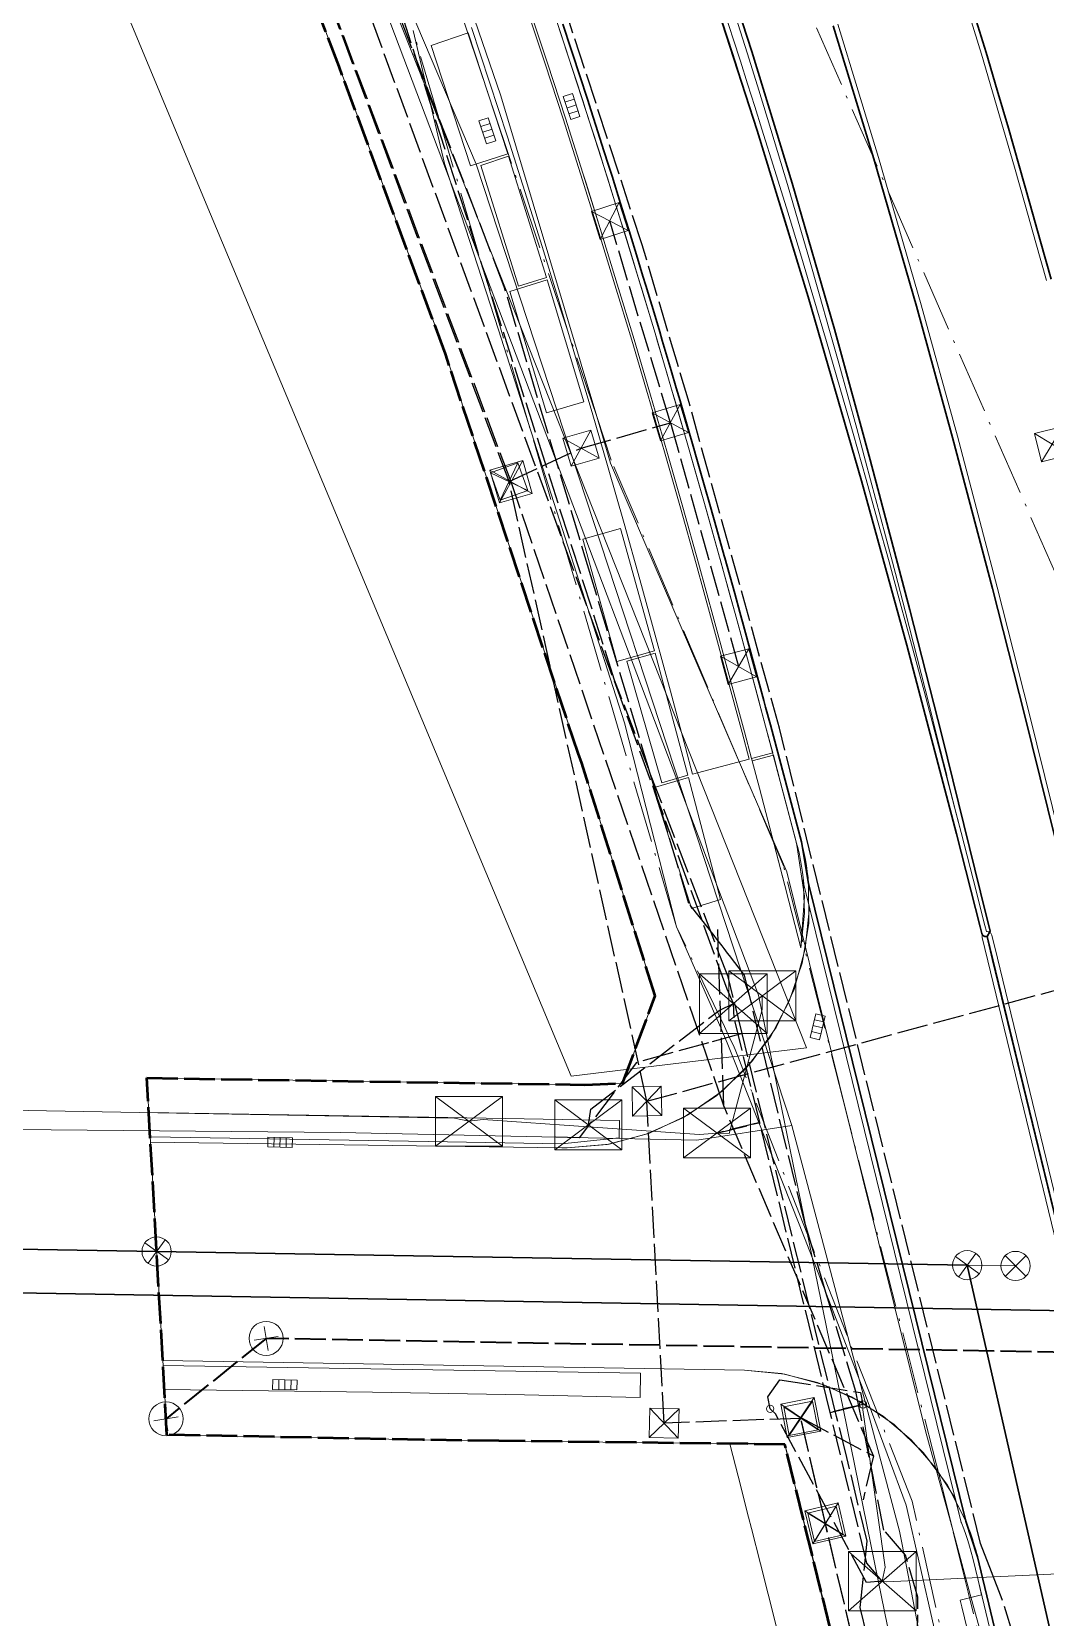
# Model space of a CAD drawing. Header units: metres. Extents: x 105014 to 106600, y 111320 to 118425.
# Drawn here: x 105813.5 to 105855.1, y 117681 to 117746 of the extents above; entities that cross this region are included whole.
import ezdxf

# ---------------------------------------------------------------- set-up
doc = ezdxf.new("R2010")
doc.units = ezdxf.units.M
doc.linetypes.add('DASHDOT', pattern=[3.556, 2.54, -0.508, 0, -0.508])
doc.linetypes.add('DASHED', pattern=[1.524, 1.27, -0.254])
for name, color, linetype, lineweight in [('00-BASE-LIMITE', 7, 'DASHED', 50), ('00-BASE-UE', 42, 'DASHED', 25), ('10-PAV-BOCACALLE', 9, 'CONTINUOUS', 13), ('10-PAV-CALZADA-BRT', 12, 'CONTINUOUS', 30), ('10-PAV-CALZADA-MIXTA', 8, 'CONTINUOUS', 30), ('10-PAV-CICLORUTA', 76, 'CONTINUOUS', 18), ('10-PAV-SARDINEL', 252, 'CONTINUOUS', 13), ('20-EP-ZONA-DURA', 253, 'CONTINUOUS', 13), ('20-EP-ZONA-VERDE', 84, 'CONTINUOUS', 13), ('30-RED-ENEL-NODOS', 11, 'CONTINUOUS', 13), ('30-RED-ENEL-PROY', 1, 'DASHED', 25), ('30-RED-ETB-CAMARA', 151, 'CONTINUOUS', 13), ('30-RED-ETB-EXIST', 145, 'CONTINUOUS', 13), ('30-RED-ETB-PROY', 5, 'DASHED', 25), ('30-RED-MOVISTAR-CAMARA', 141, 'CONTINUOUS', 13), ('30-RED-MOVISTAR-PROY', 4, 'DASHED', 25), ('30-RED-VANTI-EXIST', 52, 'CONTINUOUS', 13), ('30-RED-VANTI-PROY', 2, 'DASHED', 25), ('30-RED-VANTI-RETIRO', 8, 'DASHDOT', 13), ('35-RH-ACUE-MENOR-EXIST', 151, 'CONTINUOUS', 13), ('35-RH-ACUE-MENOR-PROY', 5, 'DASHED', 25), ('35-RH-PLUV-COLECTOR', 96, 'CONTINUOUS', 30), ('35-RH-PLUV-NODOS', 94, 'CONTINUOUS', 13), ('35-RH-PLUV-RETIRO', 8, 'DASHDOT', 13), ('36-RH-SAN-COLECTOR-PROY', 6, 'DASHED', 35), ('36-RH-SAN-POZOS', 216, 'CONTINUOUS', 13), ('60-PREDIAL-LOTE', 42, 'CONTINUOUS', 13)]:
    doc.layers.add(name, color=color, linetype=linetype, lineweight=lineweight)

# ---------------------------------------------------------------- blocks, each defined once
blk = doc.blocks.new('CAM_ETB_T_13')
for p, q in [((-1.375, -1.025), (1.375, 1.025)), ((-1.375, 1.025), (1.375, -1.025))]:
    blk.add_line(p, q)
blk.add_lwpolyline([(-1.375, -1.025), (1.375, -1.025), (1.375, 1.025), (-1.375, 1.025)], close=True)
blk = doc.blocks.new('CAM_ETB_T_14')
for p, q in [((-1.39, -1.22), (1.39, 1.22)), ((-1.39, 1.22), (1.39, -1.22))]:
    blk.add_line(p, q)
blk.add_lwpolyline([(-1.39, -1.22), (1.39, -1.22), (1.39, 1.22), (-1.39, 1.22)], close=True)
blk = doc.blocks.new('POSTE')
blk.add_circle((0, 0), 0.15)
blk = doc.blocks.new('CAJA_ENEL')
for p, q in [((-0.6, -0.6), (0.6, 0.6)), ((-0.6, 0.6), (0.6, -0.6))]:
    blk.add_line(p, q)
blk.add_lwpolyline([(-0.6, -0.6), (0.6, -0.6), (0.6, 0.6), (-0.6, 0.6)], close=True)
blk = doc.blocks.new('CAM_MOV_CS_276')
for p, q in [((-0.7, -0.7), (0.7, 0.7)), ((-0.7, 0.7), (0.7, -0.7))]:
    blk.add_line(p, q)
blk.add_lwpolyline([(-0.7, -0.7), (0.7, -0.7), (0.7, 0.7), (-0.7, 0.7)], close=True)
blk = doc.blocks.new('POZO_SAN')
for p, q in [((-0.5, 0), (0.5, 0)), ((0, -0.5), (0, 0.5))]:
    blk.add_line(p, q)
blk.add_circle((0, 0), 0.7)
blk = doc.blocks.new('SUMIDERO')
for p, q in [((-0.25, -0.2), (-0.25, 0.2)), ((0, -0.2), (0, 0.2)), ((0.25, -0.2), (0.25, 0.2))]:
    blk.add_line(p, q)
blk.add_lwpolyline([(-0.5, -0.2), (0.5, -0.2), (0.5, 0.2), (-0.5, 0.2)], close=True)
blk = doc.blocks.new('POZO_PLUV')
for p, q in [((-0.42, -0.42), (0.42, 0.42)), ((-0.42, 0.42), (0.42, -0.42))]:
    blk.add_line(p, q)
blk.add_circle((0, 0), 0.6)

msp = doc.modelspace()

# ---------------------------------------------------------------- linework, layer by layer
at = {"layer": '00-BASE-LIMITE'}
msp.add_lwpolyline([(105846.2941, 117680.5101), (105844.4413, 117688.0453), (105832.6997, 117688.1927), (105829.5879, 117688.2331), (105819.0803, 117688.4427), (105818.2581, 117703.0839), (105836.2227, 117702.8063), (105837.7781, 117702.8641), (105839.1211, 117706.4501), (105836.1051, 117715.9981), (105835.9521, 117716.4171), (105830.5091, 117732.8011), (105826.1461, 117744.5921), (105821.5781, 117756.5001), (105818.9191, 117763.1341), (105812.3791, 117778.3371), (105804.4051, 117795.7271), (105799.9931, 117805.0841)], dxfattribs=at)
at = {"layer": '00-BASE-UE'}
msp.add_lwpolyline([(105846.2941, 117680.5101), (105844.4413, 117688.0453), (105832.6997, 117688.1927), (105829.5879, 117688.2331), (105819.0803, 117688.4427), (105818.2581, 117703.0839), (105836.2227, 117702.8063), (105837.7781, 117702.8641), (105839.1211, 117706.4501), (105836.1051, 117715.9981), (105835.9521, 117716.4171), (105830.5091, 117732.8011), (105826.1461, 117744.5921), (105821.5781, 117756.5001), (105818.9191, 117763.1341), (105812.3791, 117778.3371), (105804.4051, 117795.7271), (105799.9931, 117805.0841)], dxfattribs=at)
at = {"layer": '10-PAV-BOCACALLE'}
msp.add_lwpolyline([(105818.9091, 117691.4911), (105818.4057, 117700.4557), (105835.2891, 117700.2168), (105835.3071, 117700.2166), (105835.4887, 117700.2159), (105835.5054, 117700.2158), (105837.1477, 117700.361), (105838.7438, 117700.7741), (105840.2504, 117701.4438), (105841.6264, 117702.352), (105842.8345, 117703.4739), (105843.8419, 117704.7791), (105844.621, 117706.2321), (105845.1509, 117707.7934), (105845.417, 117709.4205), (105845.4121, 117711.0692), (105851.8702, 117684.8952), (105851.1133, 117686.3739), (105850.1221, 117687.7069), (105848.9238, 117688.8574), (105847.5517, 117689.7937), (105846.0435, 117690.4899), (105844.4408, 117690.9267), (105842.7879, 117691.0923), (105818.9091, 117691.4911)], close=True, dxfattribs=at)
at = {"layer": '10-PAV-CALZADA-BRT'}
for points in [[(105864.0721, 117662.3935), (105857.7703, 117688.6767), (105857.7572, 117688.7109), (105857.7461, 117688.7282), (105857.7323, 117688.7435), (105857.7162, 117688.7564), (105857.6982, 117688.7664), (105857.6788, 117688.7733), (105857.6586, 117688.777), (105857.638, 117688.7773), (105857.6176, 117688.7743), (105852.7338, 117708.8928), (105852.8611, 117709.1035), (105852.4707, 117710.7061), (105850.8741, 117717.1579), (105849.5657, 117722.3021), (105847.9433, 117728.4563), (105846.4679, 117733.8163), (105844.7349, 117739.8055), (105843.0797, 117745.2167), (105841.1769, 117751.0713)], [(105855.3609, 117735.8613), (105854.9319, 117737.4161), (105854.4969, 117738.9693), (105854.0559, 117740.5207), (105853.6083, 117742.0703), (105853.1539, 117743.6179), (105852.6923, 117745.1633), (105852.2233, 117746.7065)], [(105846.4183, 117746.2671), (105848.0897, 117740.8027), (105849.8369, 117734.7647), (105851.3231, 117729.3657), (105852.9545, 117723.1771), (105854.2693, 117718.0083), (105855.8705, 117711.5369)]]:
    msp.add_lwpolyline(points, dxfattribs=at)
at = {"layer": '10-PAV-CALZADA-MIXTA'}
for points in [[(105840.9033, 117749.3639), (105843.3071, 117741.9671), (105845.3965, 117735.1367), (105847.5805, 117727.5893), (105849.4383, 117720.8403), (105851.4775, 117713.1047), (105852.4541, 117709.2896), (105852.5227, 117709.0195), (105852.5241, 117709.0139), (105852.5347, 117708.9861), (105852.5498, 117708.9605), (105852.5691, 117708.9379), (105852.5919, 117708.9189), (105852.6176, 117708.904), (105852.6455, 117708.8937), (105852.6747, 117708.8883), (105852.7045, 117708.888), (105852.7338, 117708.8927), (105852.9625, 117707.951), (105857.6176, 117688.7743)], [(105855.0383, 117672.1935), (105852.5634, 117682.5157), (105852.3451, 117683.426), (105851.8702, 117684.8952), (105845.4121, 117711.0692), (105845.1149, 117712.7771), (105843.9657, 117717.1112), (105843.8417, 117717.5773), (105843.6492, 117718.297), (105843.5741, 117718.5777), (105843.3971, 117719.2356), (105843.2204, 117719.8929), (105843.1797, 117720.0433), (105842.7809, 117721.5078), (105842.5903, 117722.2045), (105842.3789, 117722.9713), (105841.9736, 117724.434), (105841.9517, 117724.5125), (105841.5636, 117725.8953), (105841.304, 117726.8165), (105841.2117, 117727.141), (105840.8563, 117728.3857), (105840.6468, 117729.116), (105840.4982, 117729.6297), (105840.1369, 117730.8727), (105839.9796, 117731.4116), (105839.7725, 117732.1147), (105839.4053, 117733.3561), (105839.3023, 117733.7025), (105839.0687, 117734.4806), (105838.7302, 117735.6047), (105838.6139, 117735.9887), (105838.3879, 117736.7275), (105838.0434, 117737.8498), (105837.9138, 117738.2699), (105837.6955, 117738.9709), (105837.3449, 117740.0912), (105837.2019, 117740.5459), (105837.015, 117741.1345), (105836.6823, 117742.1772), (105836.4774, 117742.8164), (105836.3471, 117743.2188), (105836.0087, 117744.2594), (105835.7401, 117745.0814), (105835.6681, 117745.2994), (105835.3235, 117746.3381)]]:
    msp.add_lwpolyline(points, dxfattribs=at)
at = {"layer": '10-PAV-CICLORUTA'}
msp.add_lwpolyline([(105833.8523, 117746.9585), (105834.6005, 117744.7065), (105835.3355, 117742.4483), (105836.0577, 117740.1843), (105836.7677, 117737.9147), (105837.4659, 117735.6397), (105838.1525, 117733.3593), (105838.8285, 117731.0741), (105839.4941, 117728.7839), (105840.1497, 117726.4893), (105840.7959, 117724.1901), (105841.4331, 117721.8867), (105842.0621, 117719.5793), (105842.6831, 117717.2681), (105842.9733, 117716.1729), (105840.6535, 117715.5579), (105840.3643, 117716.6493), (105839.7455, 117718.9525), (105839.1189, 117721.2513), (105838.4841, 117723.5453), (105837.8405, 117725.8349), (105837.1879, 117728.1195), (105836.5255, 117730.3987), (105835.8529, 117732.6729), (105835.1695, 117734.9415), (105834.4753, 117737.2045), (105833.7693, 117739.4615), (105833.0511, 117741.7123), (105832.3207, 117743.9567), (105831.5771, 117746.1945)], dxfattribs=at)
at = {"layer": '10-PAV-SARDINEL'}
for points in [[(105857.6176, 117688.7743), (105852.9625, 117707.951), (105852.7338, 117708.8927), (105852.7045, 117708.888), (105852.6747, 117708.8883), (105852.6455, 117708.8937), (105852.6176, 117708.904), (105852.5919, 117708.9189), (105852.5691, 117708.9379), (105852.5498, 117708.9605), (105852.5347, 117708.9861), (105852.5241, 117709.0139), (105852.5227, 117709.0195), (105852.4541, 117709.2896), (105851.9678, 117711.1977), (105851.4775, 117713.1047), (105850.9751, 117715.0405), (105850.4677, 117716.9751), (105849.9554, 117718.9083), (105849.4383, 117720.8403), (105848.9812, 117722.5296), (105848.5192, 117724.2175), (105848.0523, 117725.9041), (105847.5805, 117727.5893), (105847.0447, 117729.4791), (105846.5022, 117731.367), (105845.9527, 117733.2528), (105845.3965, 117735.1367), (105844.8844, 117736.8474), (105844.3654, 117738.5561), (105843.8396, 117740.2626), (105843.3071, 117741.9671), (105843.0142, 117742.8942), (105842.7192, 117743.8205), (105842.422, 117744.7462), (105842.1226, 117745.6712), (105841.821, 117746.5954)], [(105842.0111, 117746.6577), (105842.3128, 117745.733), (105842.6124, 117744.8076), (105842.9097, 117743.8815), (105843.2049, 117742.9547), (105843.4979, 117742.027), (105844.0307, 117740.3219), (105844.5567, 117738.6146), (105845.0759, 117736.9052), (105845.5882, 117735.1937), (105846.1447, 117733.3092), (105846.6943, 117731.4226), (105847.2371, 117729.534), (105847.773, 117727.6435), (105848.245, 117725.9577), (105848.712, 117724.2706), (105849.1742, 117722.5821), (105849.6315, 117720.8923), (105850.1487, 117718.9599), (105850.6611, 117717.0261), (105851.1686, 117715.0911), (105851.6712, 117713.1547), (105852.1616, 117711.2472), (105852.6479, 117709.3389), (105852.7109, 117709.0909), (105852.743, 117709.0922), (105852.7749, 117709.0882), (105852.8057, 117709.0792), (105852.8347, 117709.0654), (105852.8611, 117709.047), (105852.8842, 117709.0247), (105852.9034, 117708.9989), (105852.9182, 117708.9704), (105852.9282, 117708.9399), (105853.1569, 117707.9982), (105857.812, 117688.8215)], [(105842.6143, 117746.6837), (105843.0797, 117745.2167), (105843.5016, 117743.8664), (105843.9181, 117742.5144), (105844.3292, 117741.1608), (105844.7349, 117739.8055), (105845.1763, 117738.3106), (105845.6122, 117736.814), (105846.0428, 117735.3159), (105846.4679, 117733.8163), (105846.8426, 117732.4779), (105847.2134, 117731.1384), (105847.5803, 117729.7979), (105847.9433, 117728.4563), (105848.3547, 117726.9193), (105848.7623, 117725.3813), (105849.1659, 117723.8422), (105849.5657, 117722.3021), (105849.8963, 117721.0169), (105850.2246, 117719.7312), (105850.5505, 117718.4448), (105850.8741, 117717.1579), (105851.2768, 117715.5458), (105851.6771, 117713.9332), (105852.0751, 117712.3199), (105852.4707, 117710.7061), (105852.8611, 117709.1035), (105852.8611, 117709.1035), (105852.8659, 117709.0697), (105852.8645, 117709.0438), (105852.8378, 117709.0633), (105852.8083, 117709.078), (105852.7767, 117709.0877), (105852.7439, 117709.0921), (105852.7109, 117709.0909), (105852.6479, 117709.3389), (105852.1616, 117711.2472), (105851.6712, 117713.1547), (105851.5099, 117713.7761), (105851.483, 117713.8852), (105851.0884, 117715.4773), (105851.0828, 117715.4975), (105851.0796, 117715.5111), (105850.6801, 117717.1093), (105850.3566, 117718.3959), (105850.0308, 117719.6819), (105849.7026, 117720.9673), (105849.3721, 117722.2521), (105848.9724, 117723.7917), (105848.5689, 117725.3304), (105848.1615, 117726.8679), (105847.7502, 117728.4044), (105847.3873, 117729.7454), (105847.0206, 117731.0853), (105846.6499, 117732.4243), (105846.2754, 117733.7621), (105845.8505, 117735.2611), (105845.4201, 117736.7585), (105844.9844, 117738.2544), (105844.5432, 117739.7485), (105844.1377, 117741.1031), (105843.7269, 117742.4559), (105843.3106, 117743.8072), (105842.889, 117745.1567), (105842.4238, 117746.6228)], [(105854.8438, 117672.1469), (105852.3689, 117682.4691), (105852.1512, 117683.3769), (105852.0879, 117683.6264), (105852.021, 117683.8646), (105852.0196, 117683.8696), (105851.9456, 117684.1088), (105851.8653, 117684.3466), (105851.7772, 117684.5868), (105851.6842, 117684.8216), (105851.6823, 117684.8268), (105851.676, 117684.8473), (105845.2179, 117711.0213), (105845.2151, 117711.0345), (105845.2131, 117711.0497), (105845.1888, 117711.2962), (105845.1591, 117711.5364), (105845.1235, 117711.7758), (105845.0819, 117712.015), (105845.0345, 117712.2524), (105844.9813, 117712.4885), (105844.9213, 117712.7271), (105843.7724, 117717.0599), (105843.6485, 117717.5258), (105843.456, 117718.2453), (105843.381, 117718.5259), (105843.204, 117719.1837), (105843.0273, 117719.8409), (105842.9867, 117719.991), (105842.588, 117721.4552), (105842.3975, 117722.1515), (105842.1862, 117722.918), (105841.781, 117724.3805), (105841.7591, 117724.4587), (105841.3711, 117725.8412), (105841.1116, 117726.7621), (105841.0194, 117727.0862), (105840.6641, 117728.3307), (105840.4547, 117729.0607), (105840.3061, 117729.574), (105839.9449, 117730.8168), (105839.7877, 117731.3554), (105839.5807, 117732.0581), (105839.2136, 117733.2993), (105839.1107, 117733.6453), (105838.8772, 117734.423), (105838.5388, 117735.5469), (105838.4226, 117735.9305), (105838.1967, 117736.6689), (105837.8523, 117737.791), (105837.7228, 117738.2107), (105837.5046, 117738.9113), (105837.1541, 117740.0314), (105837.0112, 117740.4857), (105836.8245, 117741.0739), (105836.4918, 117742.1163), (105836.287, 117742.7551), (105836.1569, 117743.1571), (105835.8186, 117744.1974), (105835.5501, 117745.019), (105835.4783, 117745.2366), (105835.1337, 117746.275)], [(105835.3235, 117746.3381), (105835.6681, 117745.2994), (105835.7401, 117745.0814), (105836.0087, 117744.2594), (105836.3471, 117743.2188), (105836.4774, 117742.8164), (105836.6823, 117742.1772), (105837.015, 117741.1345), (105837.2019, 117740.5459), (105837.3449, 117740.0912), (105837.6955, 117738.9709), (105837.9138, 117738.2699), (105838.0434, 117737.8498), (105838.3879, 117736.7275), (105838.6139, 117735.9887), (105838.7302, 117735.6047), (105839.0687, 117734.4806), (105839.3023, 117733.7025), (105839.4053, 117733.3561), (105839.7725, 117732.1147), (105839.9796, 117731.4116), (105840.1369, 117730.8727), (105840.4982, 117729.6297), (105840.6468, 117729.116), (105840.8563, 117728.3857), (105841.2117, 117727.141), (105841.304, 117726.8165), (105841.5636, 117725.8953), (105841.9517, 117724.5125), (105841.9736, 117724.434), (105842.3789, 117722.9713), (105842.5903, 117722.2045), (105842.7809, 117721.5078), (105843.1797, 117720.0433), (105843.2204, 117719.8929), (105843.3971, 117719.2356), (105843.5741, 117718.5777), (105843.6492, 117718.297), (105843.8417, 117717.5773), (105843.9657, 117717.1112), (105845.1149, 117712.7771), (105845.1754, 117712.5366), (105845.23, 117712.2948), (105845.2786, 117712.0516), (105845.3211, 117711.8073), (105845.3575, 117711.5621), (105845.3879, 117711.316), (105845.4121, 117711.0692), (105851.8702, 117684.8952), (105851.965, 117684.6557), (105852.0537, 117684.4138), (105852.136, 117684.1698), (105852.2121, 117683.9237), (105852.2818, 117683.6757), (105852.3451, 117683.426), (105852.5634, 117682.5157), (105855.0383, 117672.1935)], [(105857.4232, 117688.7271), (105852.5394, 117708.8456), (105852.5368, 117708.8581), (105852.5338, 117708.8928), (105852.5368, 117708.9275), (105852.5459, 117708.9612), (105852.5474, 117708.9645), (105852.5498, 117708.9605), (105852.5691, 117708.9379), (105852.5919, 117708.9189), (105852.6176, 117708.904), (105852.6455, 117708.8937), (105852.6747, 117708.8883), (105852.6747, 117708.8883), (105852.7045, 117708.888), (105852.7338, 117708.8928), (105852.9624, 117707.951), (105857.6176, 117688.7743)]]:
    msp.add_lwpolyline(points, dxfattribs=at)
at = {"layer": '20-EP-ZONA-DURA'}
for points in [[(105833.9471, 117746.9903), (105834.6955, 117744.7377), (105835.4307, 117742.4791), (105836.1531, 117740.2145), (105836.2797, 117739.8099), (105836.8633, 117737.9443), (105837.5615, 117735.6687), (105838.2485, 117733.3879), (105838.9245, 117731.1021), (105839.5901, 117728.8117), (105840.2459, 117726.5165), (105840.8923, 117724.2171), (105841.5295, 117721.9133), (105842.1587, 117719.6055), (105842.7797, 117717.2939), (105843.0701, 117716.1985), (105843.0957, 117716.1019), (105843.3933, 117714.9785), (105844.0001, 117712.6597), (105844.4067, 117711.0869), (105844.4317, 117710.9901), (105844.6005, 117710.3375), (105845.0899, 117708.4227), (105845.243, 117709.8519), (105845.1855, 117711.2881), (105845.1895, 117711.2892), (105845.2131, 117711.0497), (105845.2151, 117711.0345), (105845.2179, 117711.0213), (105845.4469, 117710.0932), (105845.2775, 117708.3783), (105844.8163, 117706.718), (105844.0768, 117705.1616), (105843.081, 117703.7552), (105841.8586, 117702.5406), (105840.4458, 117701.554), (105838.8846, 117700.8246), (105837.2213, 117700.3741), (105835.5054, 117700.2158), (105835.4887, 117700.2159), (105835.3071, 117700.2166), (105835.2891, 117700.2168), (105818.4057, 117700.4557), (105818.3377, 117701.6675), (105818.4085, 117700.6663), (105829.8125, 117700.4709), (105835.2893, 117700.3817), (105837.6369, 117700.6277), (105837.6501, 117701.3433), (105829.8297, 117701.4709), (105818.3377, 117701.6675), (105818.2581, 117703.0839), (105836.2227, 117702.8063), (105837.7781, 117702.8641), (105839.1211, 117706.4501), (105836.1051, 117715.9981), (105835.9521, 117716.4171), (105830.5091, 117732.8011), (105826.1461, 117744.5921), (105821.5781, 117756.5001)], [(105831.5771, 117746.1945), (105832.3207, 117743.9567), (105833.0511, 117741.7123), (105833.7693, 117739.4615), (105834.4753, 117737.2045), (105835.1695, 117734.9415), (105835.8529, 117732.6729), (105836.5255, 117730.3987), (105837.1879, 117728.1195), (105837.8405, 117725.8349), (105838.4841, 117723.5453), (105839.1189, 117721.2513), (105839.7455, 117718.9525), (105840.3643, 117716.6493), (105840.6535, 117715.5579), (105842.9733, 117716.1729), (105842.6831, 117717.2681), (105842.0621, 117719.5793), (105841.4331, 117721.8867), (105840.7959, 117724.1901), (105840.1497, 117726.4893), (105839.4941, 117728.7839), (105838.8285, 117731.0741), (105838.1525, 117733.3593), (105837.4659, 117735.6397), (105836.7677, 117737.9147), (105836.0577, 117740.1843), (105835.3355, 117742.4483), (105834.6005, 117744.7065), (105833.8523, 117746.9585)], [(105842.4238, 117746.6228), (105842.889, 117745.1567), (105843.3106, 117743.8072), (105843.7269, 117742.4559), (105844.1377, 117741.1031), (105844.5432, 117739.7485), (105844.9844, 117738.2544), (105845.4201, 117736.7585), (105845.8505, 117735.2611), (105846.2754, 117733.7621), (105846.6499, 117732.4243), (105847.0206, 117731.0853), (105847.3873, 117729.7454), (105847.7502, 117728.4044), (105848.1615, 117726.8679), (105848.5689, 117725.3304), (105848.9724, 117723.7917), (105849.3721, 117722.2521), (105849.7026, 117720.9673), (105850.0308, 117719.6819), (105850.3566, 117718.3959), (105850.6801, 117717.1093), (105851.0796, 117715.5111), (105851.0828, 117715.4975), (105851.0884, 117715.4773), (105851.0884, 117715.4773), (105851.483, 117713.8852), (105851.1686, 117715.0911), (105850.6611, 117717.0261), (105850.1487, 117718.9599), (105849.6315, 117720.8923), (105849.1742, 117722.5821), (105848.712, 117724.2706), (105848.245, 117725.9577), (105847.773, 117727.6435), (105847.2371, 117729.534), (105846.6943, 117731.4226), (105846.1447, 117733.3092), (105845.5882, 117735.1937), (105845.0759, 117736.9052), (105844.5567, 117738.6146), (105844.0307, 117740.3219), (105843.4979, 117742.027), (105843.2049, 117742.9547), (105842.9097, 117743.8815), (105842.6124, 117744.8076), (105842.3128, 117745.733), (105842.0111, 117746.6577)], [(105846.2941, 117680.5101), (105844.4413, 117688.0453), (105832.6997, 117688.1927), (105829.5879, 117688.2331), (105819.0803, 117688.4427), (105818.9762, 117690.2971), (105827.5121, 117690.1921), (105833.7599, 117690.0767), (105838.4961, 117689.9717), (105838.5181, 117690.9637), (105818.9204, 117691.2911), (105818.9091, 117691.4911), (105842.7879, 117691.0923), (105844.2986, 117690.9519), (105845.7707, 117690.5845), (105847.1702, 117689.9986), (105848.465, 117689.2078), (105849.6253, 117688.2301), (105850.6242, 117687.0881), (105851.4389, 117685.8082), (105851.4389, 117685.8082), (105851.676, 117684.8473), (105851.6823, 117684.8268), (105851.6842, 117684.8216), (105851.7772, 117684.5868), (105851.8653, 117684.3466), (105851.9456, 117684.1088), (105852.0196, 117683.8696), (105852.021, 117683.8646), (105852.0879, 117683.6264), (105852.1512, 117683.3769), (105852.3689, 117682.4691), (105852.5131, 117681.8671), (105851.6379, 117681.6573), (105851.7049, 117681.3779), (105851.9197, 117680.4825)]]:
    msp.add_lwpolyline(points, dxfattribs=at)
for points in [[(105831.5441, 117740.5127), (105833.0649, 117741.0107), (105831.4395, 117745.9741), (105829.9257, 117745.4543), (105831.5441, 117740.5127)], [(105833.5103, 117735.5747), (105834.6561, 117735.9335), (105833.0965, 117740.9123), (105831.9559, 117740.5369), (105833.5103, 117735.5747)], [(105836.1865, 117730.8397), (105834.6853, 117735.8379), (105833.1579, 117735.3595), (105834.6541, 117730.3795), (105836.1865, 117730.8397)], [(105837.5447, 117720.1813), (105839.0863, 117720.6101), (105837.6885, 117725.6367), (105836.1515, 117725.1913), (105837.5447, 117720.1813)], [(105840.4601, 117715.5067), (105839.1125, 117720.5135), (105837.9559, 117720.1969), (105839.3951, 117715.2001), (105840.4601, 117715.5067)], [(105840.4857, 117715.4101), (105839.0387, 117714.9933), (105840.6089, 117710.0359), (105841.7927, 117710.4109), (105840.4857, 117715.4101)]]:
    msp.add_lwpolyline(points, close=True, dxfattribs=at)
at = {"layer": '20-EP-ZONA-VERDE'}
for points in [[(105834.8003, 117747.2767), (105835.5505, 117745.0189), (105836.2873, 117742.7551), (105837.0113, 117740.4855), (105837.7229, 117738.2107), (105838.4225, 117735.9305), (105839.1109, 117733.6453), (105839.7881, 117731.3553), (105840.4549, 117729.0609), (105841.1117, 117726.7619), (105841.7591, 117724.4587), (105842.3975, 117722.1515), (105843.0273, 117719.8407), (105843.6493, 117717.5259), (105843.9399, 117716.4291), (105843.0701, 117716.1985), (105842.7797, 117717.2939), (105842.1587, 117719.6055), (105841.5295, 117721.9133), (105840.8923, 117724.2171), (105840.2459, 117726.5165), (105839.5901, 117728.8117), (105838.9245, 117731.1021), (105838.2485, 117733.3879), (105837.5615, 117735.6687), (105836.8633, 117737.9443), (105836.1531, 117740.2145), (105835.4307, 117742.4791), (105834.6955, 117744.7377), (105833.9471, 117746.9903)], [(105852.0321, 117746.6479), (105852.5009, 117745.1055), (105852.9621, 117743.5611), (105853.4163, 117742.0143), (105853.8637, 117740.4657), (105854.3045, 117738.9149), (105854.7391, 117737.3625), (105855.1681, 117735.8085)], [(105856.0649, 117711.5843), (105854.4633, 117718.0569), (105853.1483, 117723.2271), (105851.5163, 117729.4175), (105850.0293, 117734.8189), (105848.2815, 117740.8597), (105846.6091, 117746.3271)]]:
    msp.add_lwpolyline(points, dxfattribs=at)
for points in [[(105833.0649, 117741.0107), (105831.5441, 117740.5127), (105829.9257, 117745.4543), (105831.4395, 117745.9741), (105833.0649, 117741.0107)], [(105834.6561, 117735.9335), (105833.5103, 117735.5747), (105831.9559, 117740.5369), (105833.0965, 117740.9123), (105834.6561, 117735.9335)], [(105836.1865, 117730.8397), (105834.6541, 117730.3795), (105833.1579, 117735.3595), (105834.6853, 117735.8379), (105836.1865, 117730.8397)], [(105839.0863, 117720.6101), (105837.5447, 117720.1813), (105836.1515, 117725.1913), (105837.6885, 117725.6367), (105839.0863, 117720.6101)], [(105840.4601, 117715.5067), (105839.3951, 117715.2001), (105837.9559, 117720.1969), (105839.1125, 117720.5135), (105840.4601, 117715.5067)], [(105844.2637, 117715.2077), (105844.8711, 117712.8863), (105844.9345, 117712.6425), (105845.2422, 117710.541), (105845.0899, 117708.4227), (105844.6005, 117710.3375), (105844.4317, 117710.9901), (105844.0001, 117712.6597), (105843.3933, 117714.9785), (105843.0957, 117716.1019), (105843.9657, 117716.3323), (105844.2637, 117715.2077)], [(105841.7927, 117710.4109), (105840.6089, 117710.0359), (105839.0387, 117714.9933), (105840.4857, 117715.4101), (105841.7927, 117710.4109)], [(105829.8297, 117701.4709), (105837.6501, 117701.3433), (105837.6369, 117700.6277), (105835.2893, 117700.3817), (105829.8125, 117700.4709), (105818.4085, 117700.6663), (105818.3377, 117701.6675), (105829.8297, 117701.4709)], [(105838.5181, 117690.9637), (105838.4961, 117689.9717), (105833.7599, 117690.0767), (105827.5121, 117690.1921), (105818.9761, 117690.2971), (105818.9203, 117691.2911), (105838.5181, 117690.9637)]]:
    msp.add_lwpolyline(points, close=True, dxfattribs=at)
at = {"layer": '30-RED-ENEL-PROY'}
for points in [[(105833.1207, 117727.5605), (105818.3963, 117766.9199)], [(105839.7399, 117729.9743), (105837.2517, 117738.2563)], [(105836.0733, 117728.9325), (105839.7399, 117729.9743)], [(105839.7399, 117729.9743), (105842.5367, 117719.9681)], [(105833.1207, 117727.5605), (105836.0733, 117728.9325)], [(105838.7773, 117702.1337), (105833.1207, 117727.5605)], [(105838.7773, 117702.1337), (105878.3017, 117712.8743)], [(105839.4799, 117688.9197), (105838.7773, 117702.1337)], [(105845.0937, 117689.1159), (105839.4799, 117688.9197)], [(105846.1011, 117684.7827), (105845.0937, 117689.1159)], [(105851.0841, 117663.6867), (105846.1011, 117684.7827)]]:
    msp.add_lwpolyline(points, dxfattribs=at)
at = {"layer": '30-RED-ETB-EXIST'}
for points in [[(105843.507, 117706.456), (105843.381, 117706.35), (105843.355, 117706.478), (105819.196, 117770.306), (105819.145, 117770.419)], [(105841.647, 117700.826), (105842.158, 117700.81), (105843.507, 117705.901), (105843.507, 117706.456)], [(105847.644, 117689.684), (105846.824, 117689.516), (105843.381, 117706.35), (105843.507, 117706.456)], [(105777.609, 117702.388), (105830.881, 117701.438), (105831.474, 117701.306)], [(105831.474, 117701.306), (105832.062, 117701.383), (105836.371, 117701.08), (105836.377, 117701.163)], [(105836.377, 117701.163), (105836.371, 117701.08), (105840.94, 117700.758), (105841.647, 117700.826)], [(105848.437, 117682.43), (105848.279, 117682.397), (105846.824, 117689.516), (105847.644, 117689.684)], [(105848.437, 117682.43), (105848.556, 117683.012), (105847.639, 117689.465), (105847.644, 117689.684)], [(105848.437, 117682.43), (105848.603, 117682.412), (105864.447, 117683.147)], [(105863.336, 117608.773), (105848.279, 117682.397), (105848.437, 117682.43)]]:
    msp.add_lwpolyline(points, dxfattribs=at)
at = {"layer": '30-RED-ETB-PROY'}
for points in [[(105842.327, 117706.135), (105842.076, 117706.724), (105819.041, 117769.556), (105819.129, 117770.412)], [(105836.377, 117701.163), (105836.476, 117701.809), (105841.747, 117705.859), (105842.327, 117706.135)], [(105841.647, 117700.826), (105843.404, 117701.254), (105842.359, 117705.549), (105842.327, 117706.135)], [(105847.644, 117689.684), (105846.3, 117689.357), (105843.404, 117701.254), (105841.647, 117700.826)], [(105843.834, 117689.504), (105843.742, 117689.998), (105844.237, 117690.695), (105847.537, 117690.177), (105847.644, 117689.684)], [(105848.437, 117682.43), (105847.786, 117682.378), (105844.063, 117689.283), (105843.834, 117689.504)], [(105848.437, 117682.43), (105847.803, 117683.179), (105846.3, 117689.357), (105847.644, 117689.684)]]:
    msp.add_lwpolyline(points, dxfattribs=at)
at = {"layer": '30-RED-MOVISTAR-PROY'}
for points in [[(105833.2005, 117727.5555), (105818.3985, 117766.9615)], [(105841.9294, 117701.9364), (105833.2005, 117727.5555)], [(105841.9294, 117701.9364), (105841.6808, 117709.1789)], [(105848.0728, 117687.5716), (105841.9294, 117701.9364)], [(105846.1021, 117684.8031), (105845.0875, 117689.1483)], [(105845.0875, 117689.1483), (105848.0728, 117687.5716)], [(105848.0728, 117687.5716), (105847.6456, 117685.7719)], [(105851.0901, 117663.7055), (105846.1021, 117684.8031)]]:
    msp.add_lwpolyline(points, dxfattribs=at)
at = {"layer": '30-RED-VANTI-EXIST'}
for points in [[(105836.7169, 117730.2247), (105832.7825, 117743.3879), (105829.1207, 117754.0707), (105825.7675, 117762.7975)], [(105829.6847, 117743.9285), (105829.1808, 117746.0722)], [(105833.9208, 117729.944), (105832.6901, 117733.7883), (105830.4647, 117740.6099), (105829.6847, 117743.9285)], [(105842.6992, 117715.7504), (105837.2865, 117728.3191), (105836.7169, 117730.2247)], [(105839.9917, 117709.2873), (105837.8555, 117717.6531), (105833.9208, 117729.944)], [(105846.9862, 117701.5898), (105844.5123, 117711.5401), (105842.6992, 117715.7504)], [(105841.808, 117705.1449), (105839.9917, 117709.2873)], [(105842.0769, 117704.5317), (105841.808, 117705.1449)], [(105842.3226, 117703.9101), (105842.0769, 117704.5317)], [(105846.1251, 117694.2769), (105845.0229, 117697.0797), (105842.3226, 117703.9101)], [(105851.339, 117684.4801), (105850.2293, 117688.5453), (105846.9862, 117701.5898)], [(105860.5154, 117632.08), (105859.4777, 117638.8199), (105858.3833, 117646.0389), (105857.0707, 117651.6575), (105856.0131, 117656.4335), (105855.1177, 117660.2789), (105854.1187, 117664.7745), (105853.0095, 117669.6765), (105851.7479, 117675.3043), (105850.5427, 117680.6231), (105849.4217, 117685.5489), (105847.8531, 117689.7673), (105846.3445, 117693.7191), (105846.1251, 117694.2769)], [(105852.0059, 117682.037), (105851.339, 117684.4801)], [(105853.2534, 117677.4671), (105852.0059, 117682.037)]]:
    msp.add_lwpolyline(points, dxfattribs=at)
at = {"layer": '30-RED-VANTI-PROY'}
for points in [[(105829.6847, 117743.9285), (105827.7055, 117749.0409), (105823.9243, 117757.8147), (105820.5741, 117766.4851), (105816.3537, 117776.1885), (105810.3151, 117786.7413), (105806.2225, 117795.2161), (105800.7559, 117806.6307), (105798.6075, 117813.5583), (105795.8929, 117815.5019), (105793.4175, 117820.9167), (105793.9139, 117822.7065), (105789.7713, 117833.0403), (105788.3107, 117836.9763), (105785.6639, 117842.7301), (105783.6451, 117847.7441), (105780.0061, 117854.3395), (105779.1427, 117858.0071), (105777.2741, 117861.4869), (105773.3297, 117868.6639), (105769.5805, 117876.4337), (105768.2797, 117877.5981), (105764.6753, 117885.1581), (105764.6509, 117889.4174)], [(105852.916, 117682.8227), (105852.4685, 117683.9829), (105844.2191, 117717.4441), (105840.5061, 117730.8039), (105838.5833, 117737.2767), (105834.8523, 117748.6965), (105829.7499, 117762.7437), (105827.9713, 117767.0277), (105827.8084, 117767.5738)], [(105830.2085, 117742.5756), (105829.6847, 117743.9285)], [(105841.3414, 117709.1713), (105840.5033, 117710.2397), (105838.9085, 117715.5863), (105836.4717, 117723.6951), (105832.9259, 117735.5563), (105830.2085, 117742.5756)], [(105841.4164, 117709.0758), (105841.3414, 117709.1713)], [(105841.4889, 117708.9833), (105841.4164, 117709.0758)], [(105841.5629, 117708.8891), (105841.4889, 117708.9833)], [(105841.647, 117708.7818), (105841.5629, 117708.8891)], [(105841.7549, 117708.6443), (105841.647, 117708.7818)], [(105841.8614, 117708.5056), (105841.7549, 117708.6443)], [(105841.9444, 117708.3977), (105841.8614, 117708.5056)], [(105842.0173, 117708.3027), (105841.9444, 117708.3977)], [(105842.0888, 117708.2096), (105842.0173, 117708.3027)], [(105842.1628, 117708.1133), (105842.0888, 117708.2096)], [(105845.5192, 117696.2819), (105845.2433, 117697.1947), (105842.7847, 117707.3039), (105842.1628, 117708.1133)], [(105846.1251, 117694.2769), (105845.5192, 117696.2819)], [(105860.5154, 117632.08), (105857.8553, 117644.5823), (105856.3399, 117650.9445), (105855.0281, 117656.4689), (105852.9213, 117665.2439), (105851.2381, 117672.4337), (105849.8391, 117678.2557), (105849.9001, 117681.7725), (105849.3889, 117683.4977), (105848.5031, 117684.5325), (105847.3529, 117690.2145), (105846.1251, 117694.2769)], [(105854.7285, 117677.2745), (105853.3567, 117681.6801), (105852.916, 117682.8227)]]:
    msp.add_lwpolyline(points, dxfattribs=at)
at = {"layer": '30-RED-VANTI-RETIRO'}
for points in [[(105836.7169, 117730.2247), (105825.7675, 117762.7975)], [(105830.2085, 117742.5756), (105829.1808, 117746.0722)], [(105833.9208, 117729.944), (105830.2085, 117742.5756)], [(105842.6992, 117715.7504), (105837.3151, 117728.4451), (105836.7169, 117730.2247)], [(105839.9917, 117709.2873), (105833.9208, 117729.944)], [(105846.9862, 117701.5898), (105844.3907, 117711.7621), (105842.6992, 117715.7504)], [(105841.9552, 117705.1976), (105839.9917, 117709.2873)], [(105842.1314, 117704.8307), (105841.9552, 117705.1976)], [(105842.3971, 117704.2598), (105842.3603, 117704.3539), (105842.1314, 117704.8307)], [(105842.508, 117703.9764), (105842.3971, 117704.2598)], [(105845.5192, 117696.2819), (105842.508, 117703.9764)], [(105851.339, 117684.4801), (105850.8043, 117686.6257), (105846.9862, 117701.5898)], [(105862.5031, 117620.2154), (105858.6629, 117645.6819), (105849.6553, 117685.7127), (105845.5192, 117696.2819)], [(105851.9623, 117681.9787), (105851.339, 117684.4801)], [(105853.066, 117677.5498), (105851.9623, 117681.9787)]]:
    msp.add_lwpolyline(points, dxfattribs=at)
at = {"layer": '35-RH-ACUE-MENOR-EXIST'}
for points in [[(105844.72, 117701.13), (105831.77, 117740.59), (105811.76, 117787.56), (105761.0252, 117894.1864)], [(105795.04, 117701.14), (105826.19, 117700.8402)], [(105826.19, 117700.8402), (105840.8254, 117700.5255), (105844.72, 117701.13)], [(105849.14, 117684.49), (105844.72, 117701.13)], [(105865.99, 117580), (105862.79, 117610.77), (105854.69, 117655.69), (105849.41, 117683.11), (105849.14, 117684.49)]]:
    msp.add_lwpolyline(points, dxfattribs=at)
at = {"layer": '35-RH-ACUE-MENOR-PROY'}
for points in [[(105865.0345, 117578.9526), (105863.1398, 117603.6215), (105863.0233, 117605.1391), (105858.5833, 117631.6789), (105853.7084, 117656.6809), (105850.1215, 117675.0767), (105848.5492, 117677.214), (105847.5281, 117681.3583), (105847.8116, 117684.077), (105846.9778, 117687.5084), (105846.5624, 117689.1904), (105842.9151, 117703.9511), (105842.6844, 117704.9086), (105842.6844, 117704.9086), (105842.1046, 117707.2408), (105837.4514, 117719.416), (105823.837, 117762.0291), (105809.1026, 117794.2952), (105786.0819, 117842.0848), (105773.2478, 117869.8188)], [(105842.6795, 117704.9074), (105841.3066, 117704.5317), (105838.3496, 117703.7227), (105836.0036, 117700.6267), (105835.0333, 117700.6501)]]:
    msp.add_lwpolyline(points, dxfattribs=at)
at = {"layer": '35-RH-PLUV-COLECTOR'}
for points in [[(105791.023, 117696.43), (105818.6579, 117695.9637)], [(105851.9234, 117695.4023), (105818.6579, 117695.9637)], [(105851.9234, 117695.4023), (105818.6579, 117695.9637)], [(105866.6104, 117630.69), (105851.9233, 117695.4025)], [(105866.6104, 117630.69), (105851.9233, 117695.4025)], [(105772.14, 117694.96), (105868.9, 117693.3148)]]:
    msp.add_lwpolyline(points, dxfattribs=at)
at = {"layer": '35-RH-PLUV-RETIRO'}
for points in [[(105826.668, 117789.718), (105868.5641, 117694.0681)], [(105818.6579, 117695.9637), (105853.9065, 117695.369)]]:
    msp.add_lwpolyline(points, dxfattribs=at)
at = {"layer": '36-RH-SAN-COLECTOR-PROY'}
for points in [[(105823.1505, 117692.3971), (105819.0435, 117689.0964)], [(105878.9323, 117691.4166), (105823.1505, 117692.3971)]]:
    msp.add_lwpolyline(points, dxfattribs=at)
at = {"layer": '60-PREDIAL-LOTE'}
msp.add_lwpolyline([(105774.7298, 117849.0091), (105779.684, 117849.773), (105779.7887, 117849.7966), (105784.0404, 117850.7556), (105803.7943, 117805.441), (105814.6254, 117780.4532), (105825.1829, 117755.1676), (105845.323, 117704.324), (105841.453, 117703.8579), (105839.518, 117703.6249), (105837.583, 117703.3919), (105835.674, 117703.162), (105825.1647, 117728.2753), (105820.6154, 117739.1218), (105816.1046, 117749.9843), (105797.886, 117793.3605), (105794.9759, 117800.2628), (105792.0847, 117807.173), (105786.3349, 117821.0102), (105774.8638, 117848.6858), (105774.7298, 117849.0091)], close=True, dxfattribs=at)
msp.add_lwpolyline([(105845.3554, 117675.5641), (105843.4321, 117683.1487), (105843.0642, 117684.5995), (105842.9473, 117685.0608), (105842.5209, 117686.7421), (105842.1997, 117688.0089), (105842.1727, 117688.1155), (105844.4369, 117688.0647), (105847.7843, 117674.2337)], dxfattribs=at)

# ---------------------------------------------------------------- block references
at = {"layer": '30-RED-ENEL-NODOS'}
for p, rotation in [((105837.2516, 117738.2563), 107.8), ((105839.7399, 117729.9743), 106.4), ((105836.0732, 117728.9324), 106.4), ((105855.4059, 117729.0949), 14.1), ((105833.1207, 117727.5604), 109.6), ((105842.5368, 117719.9681), 105), ((105838.7773, 117702.1336), 1.1), ((105839.4798, 117688.9197), 358.5), ((105845.0935, 117689.1159), 101.1), ((105846.101, 117684.7826), 103.5)]:
    msp.add_blockref('CAJA_ENEL', p, dxfattribs=dict(at, rotation=rotation))
at = {"layer": '30-RED-ETB-CAMARA'}
for name, p in [('CAM_ETB_T_13', (105843.507, 117706.456)), ('CAM_ETB_T_14', (105842.327, 117706.135)), ('CAM_ETB_T_13', (105831.474, 117701.306)), ('CAM_ETB_T_13', (105836.377, 117701.163)), ('CAM_ETB_T_13', (105841.647, 117700.826)), ('POSTE', (105843.834, 117689.504)), ('POSTE', (105847.644, 117689.684)), ('CAM_ETB_T_14', (105848.437, 117682.43))]:
    msp.add_blockref(name, p, dxfattribs=at)
at = {"layer": '30-RED-MOVISTAR-CAMARA'}
for p, rotation in [((105833.2005, 117727.5554), 106.1), ((105845.0875, 117689.1482), 101.1), ((105846.102, 117684.8031), 103.3)]:
    msp.add_blockref('CAM_MOV_CS_276', p, dxfattribs=dict(at, rotation=rotation))
at = {"layer": '35-RH-PLUV-NODOS'}
for name, p, rotation in [('SUMIDERO', (105835.6827, 117742.954), 288.2), ('SUMIDERO', (105835.6827, 117742.954), 288.2), ('SUMIDERO', (105835.6827, 117742.954), 288.2), ('SUMIDERO', (105832.2325, 117741.9566), 288.2), ('SUMIDERO', (105832.2325, 117741.9566), 288.2), ('SUMIDERO', (105832.2325, 117741.9566), 288.2), ('SUMIDERO', (105845.7832, 117705.1855), 256.5), ('SUMIDERO', (105845.7832, 117705.1855), 256.5), ('SUMIDERO', (105823.7224, 117700.441), 358.7), ('POZO_PLUV', (105818.6579, 117695.9637), 279), ('POZO_PLUV', (105818.6579, 117695.9637), 279), ('POZO_PLUV', (105851.9233, 117695.4025), 279), ('POZO_PLUV', (105851.9233, 117695.4025), 279), ('SUMIDERO', (105823.9207, 117690.495), 358.7)]:
    msp.add_blockref(name, p, dxfattribs=dict(at, rotation=rotation))
msp.add_blockref('POZO_PLUV', (105853.9065, 117695.369), dxfattribs=at)
at = {"layer": '36-RH-SAN-POZOS', "rotation": 279}
for p in [(105823.1505, 117692.3971), (105819.0435, 117689.0964)]:
    msp.add_blockref('POZO_SAN', p, dxfattribs=at)

doc.saveas('drawing.dxf')
